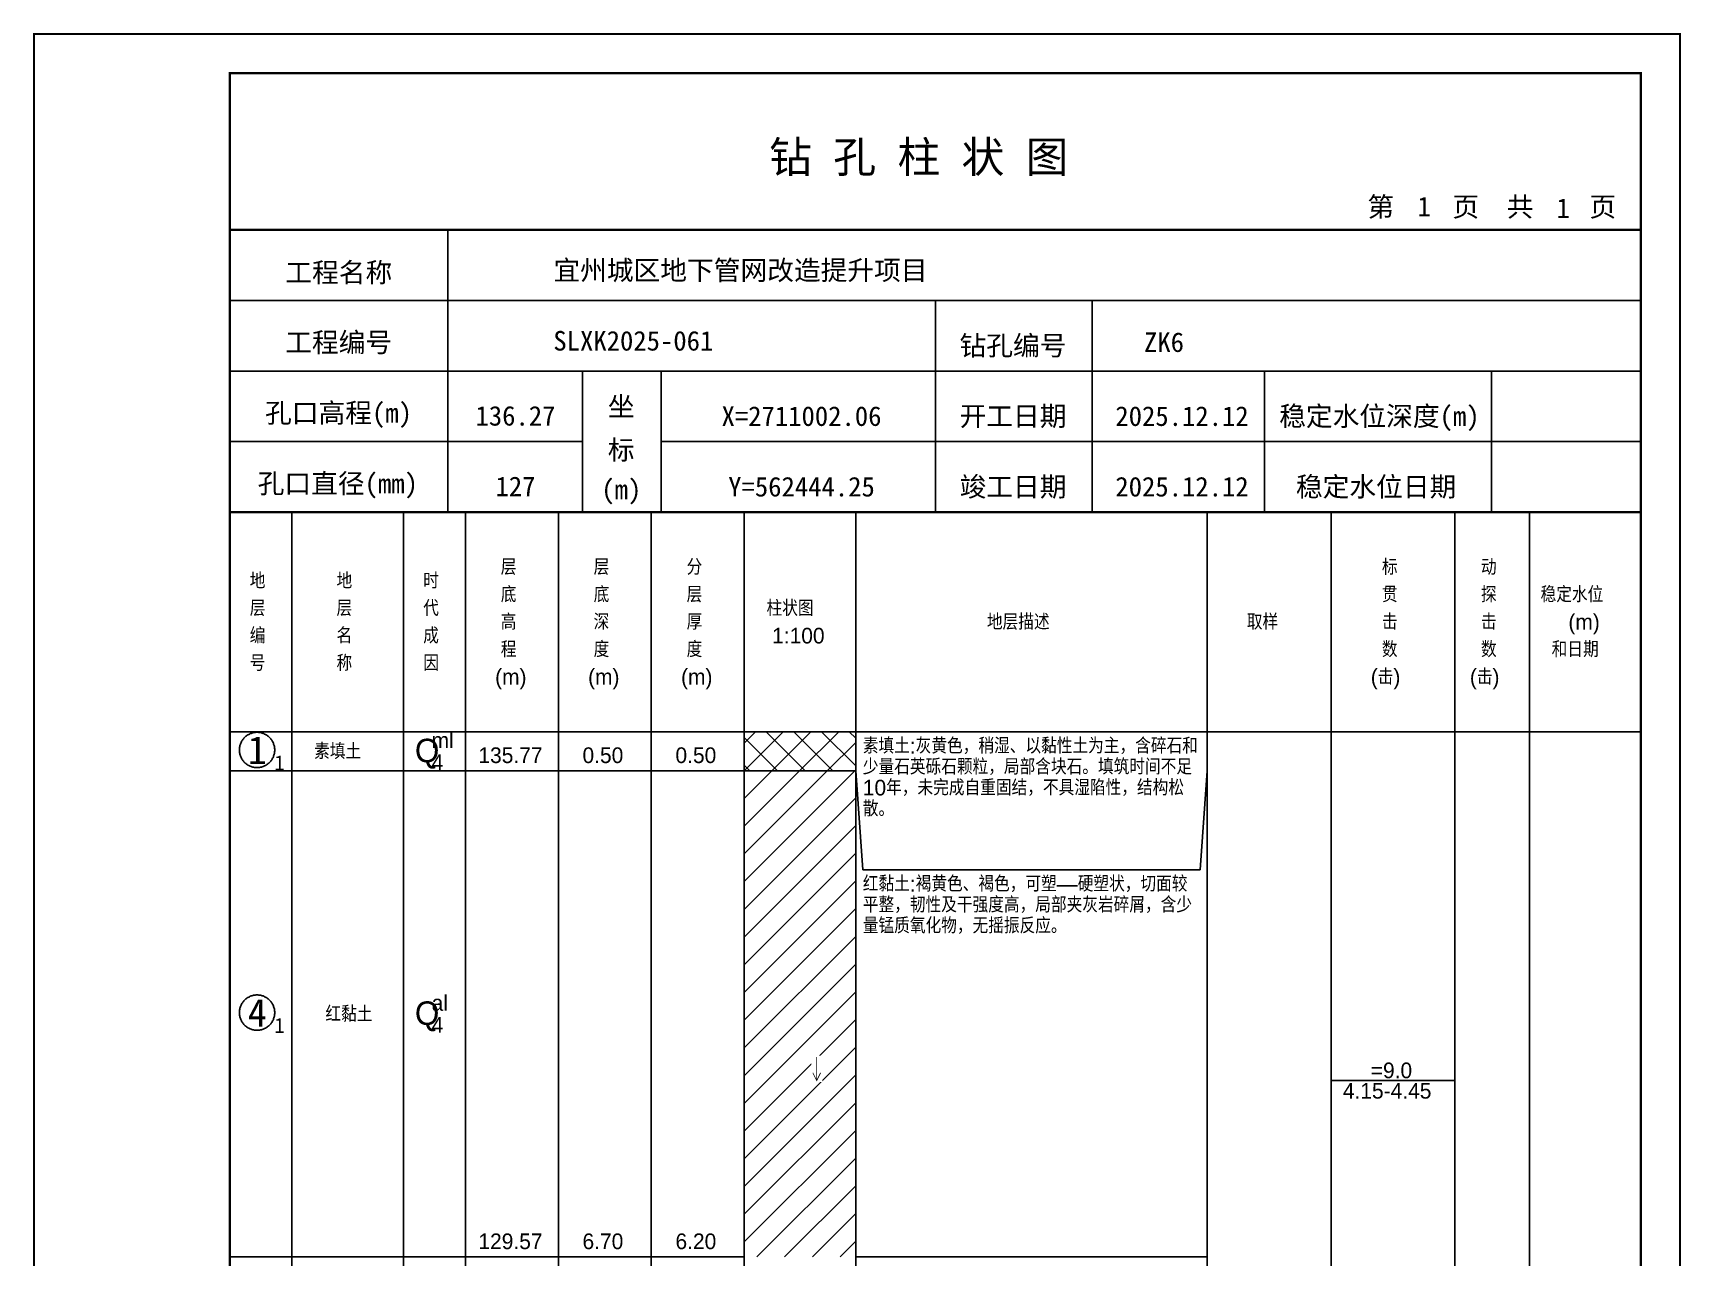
# Model space of a CAD drawing. Header units: millimetres. Extents: x 12489 to 89920, y 4630 to 4927.
# Drawn here: x 39549.3 to 39759.6, y 4770.7 to 4926.8 of the extents above; entities that cross this region are included whole.
import ezdxf
from ezdxf.enums import TextEntityAlignment as Align

# ---------------------------------------------------------------- set-up
doc = ezdxf.new("R2010")
doc.units = ezdxf.units.MM
doc.layers.add('ZZT_TC', color=7, linetype='Continuous')
doc.styles.add('成果图图块', font='', dxfattribs={"height": 2.5})
doc.styles.add('成果图模板', font='')
doc.styles.add('成果图模板标题', font='simhei.ttf')
doc.styles.add('成果图表体', font='Comfont.shx', dxfattribs={"height": 2, "bigfont": 'Hztxt12a.shx'})
doc.styles.get('成果图图块').set_extended_font_data('FangSong_GB2312')
doc.styles.get('成果图模板').set_extended_font_data('FangSong_GB2312')

# ---------------------------------------------------------------- blocks, each defined once
blk = doc.blocks.new('DCBH-1-1-1211', base_point=(0.3, -0.11))
at = {"layer": 'ZZT_TC', "color": 7}
blk.add_polyline3d([(-0.19, 2.31, 0), (-0.3, 2.31, 0), (-0.41, 2.3, 0), (-0.52, 2.29, 0), (-0.63, 2.27, 0), (-0.73, 2.24, 0), (-0.84, 2.21, 0), (-0.95, 2.18, 0), (-1.05, 2.14, 0), (-1.15, 2.09, 0), (-1.25, 2.04, 0), (-1.35, 1.99, 0), (-1.44, 1.93, 0), (-1.53, 1.87, 0), (-1.62, 1.8, 0), (-1.7, 1.73, 0), (-1.78, 1.65, 0), (-1.86, 1.57, 0), (-1.93, 1.49, 0), (-2, 1.4, 0), (-2.06, 1.31, 0), (-2.12, 1.22, 0), (-2.17, 1.12, 0), (-2.22, 1.02, 0), (-2.27, 0.92, 0), (-2.31, 0.82, 0), (-2.34, 0.71, 0), (-2.37, 0.61, 0), (-2.4, 0.5, 0), (-2.41, 0.39, 0), (-2.43, 0.28, 0), (-2.44, 0.17, 0), (-2.44, 0.06, 0), (-2.44, -0.05, 0), (-2.43, -0.16, 0), (-2.41, -0.27, 0), (-2.4, -0.38, 0), (-2.37, -0.49, 0), (-2.34, -0.6, 0), (-2.31, -0.7, 0), (-2.27, -0.8, 0), (-2.22, -0.9, 0), (-2.17, -1, 0), (-2.12, -1.1, 0), (-2.06, -1.19, 0), (-2, -1.28, 0), (-1.93, -1.37, 0), (-1.86, -1.45, 0), (-1.78, -1.53, 0), (-1.7, -1.61, 0), (-1.62, -1.68, 0), (-1.53, -1.75, 0), (-1.44, -1.81, 0), (-1.35, -1.87, 0), (-1.25, -1.93, 0), (-1.15, -1.98, 0), (-1.05, -2.02, 0), (-0.95, -2.06, 0), (-0.84, -2.1, 0), (-0.73, -2.13, 0), (-0.63, -2.15, 0), (-0.52, -2.17, 0), (-0.41, -2.18, 0), (-0.3, -2.19, 0), (-0.19, -2.19, 0), (-0.08, -2.19, 0), (0.03, -2.18, 0), (0.14, -2.17, 0), (0.25, -2.15, 0), (0.36, -2.13, 0), (0.47, -2.1, 0), (0.57, -2.06, 0), (0.67, -2.02, 0), (0.77, -1.98, 0), (0.87, -1.93, 0), (0.97, -1.87, 0), (1.06, -1.81, 0), (1.15, -1.75, 0), (1.24, -1.68, 0), (1.32, -1.61, 0), (1.4, -1.53, 0), (1.48, -1.45, 0), (1.55, -1.37, 0), (1.62, -1.28, 0), (1.68, -1.19, 0), (1.74, -1.1, 0), (1.8, -1, 0), (1.85, -0.9, 0), (1.89, -0.8, 0), (1.93, -0.7, 0), (1.97, -0.6, 0), (2, -0.49, 0), (2.02, -0.38, 0), (2.04, -0.27, 0), (2.05, -0.16, 0), (2.06, -0.05, 0), (2.06, 0.06, 0), (2.06, 0.17, 0), (2.05, 0.28, 0), (2.04, 0.39, 0), (2.02, 0.5, 0), (2, 0.61, 0), (1.97, 0.71, 0), (1.93, 0.82, 0), (1.89, 0.92, 0), (1.85, 1.02, 0), (1.8, 1.12, 0), (1.74, 1.22, 0), (1.68, 1.31, 0), (1.62, 1.4, 0), (1.55, 1.49, 0), (1.48, 1.57, 0), (1.4, 1.65, 0), (1.32, 1.73, 0), (1.24, 1.8, 0), (1.15, 1.87, 0), (1.06, 1.93, 0), (0.97, 1.99, 0), (0.87, 2.04, 0), (0.77, 2.09, 0), (0.67, 2.14, 0), (0.57, 2.18, 0), (0.47, 2.21, 0), (0.36, 2.24, 0), (0.25, 2.27, 0), (0.14, 2.29, 0), (0.03, 2.3, 0), (-0.08, 2.31, 0), (-0.19, 2.31, 0)], dxfattribs=at)
at = {"style": '成果图图块'}
blk.add_text('1', height=3.57, dxfattribs=at).set_placement((-0.16, -1.74), align=Align.CENTER)
blk.add_text('1', height=1.91, dxfattribs=at).set_placement((2.03, -2.53))
blk = doc.blocks.new('DCBH-1-1-1212', base_point=(0.3, -0.11))
at = {"layer": 'ZZT_TC', "color": 7}
blk.add_polyline3d([(-0.19, 2.31, 0), (-0.3, 2.31, 0), (-0.41, 2.3, 0), (-0.52, 2.29, 0), (-0.63, 2.27, 0), (-0.73, 2.24, 0), (-0.84, 2.21, 0), (-0.95, 2.18, 0), (-1.05, 2.14, 0), (-1.15, 2.09, 0), (-1.25, 2.04, 0), (-1.35, 1.99, 0), (-1.44, 1.93, 0), (-1.53, 1.87, 0), (-1.62, 1.8, 0), (-1.7, 1.73, 0), (-1.78, 1.65, 0), (-1.86, 1.57, 0), (-1.93, 1.49, 0), (-2, 1.4, 0), (-2.06, 1.31, 0), (-2.12, 1.22, 0), (-2.17, 1.12, 0), (-2.22, 1.02, 0), (-2.27, 0.92, 0), (-2.31, 0.82, 0), (-2.34, 0.71, 0), (-2.37, 0.61, 0), (-2.4, 0.5, 0), (-2.41, 0.39, 0), (-2.43, 0.28, 0), (-2.44, 0.17, 0), (-2.44, 0.06, 0), (-2.44, -0.05, 0), (-2.43, -0.16, 0), (-2.41, -0.27, 0), (-2.4, -0.38, 0), (-2.37, -0.49, 0), (-2.34, -0.6, 0), (-2.31, -0.7, 0), (-2.27, -0.8, 0), (-2.22, -0.9, 0), (-2.17, -1, 0), (-2.12, -1.1, 0), (-2.06, -1.19, 0), (-2, -1.28, 0), (-1.93, -1.37, 0), (-1.86, -1.45, 0), (-1.78, -1.53, 0), (-1.7, -1.61, 0), (-1.62, -1.68, 0), (-1.53, -1.75, 0), (-1.44, -1.81, 0), (-1.35, -1.87, 0), (-1.25, -1.93, 0), (-1.15, -1.98, 0), (-1.05, -2.02, 0), (-0.95, -2.06, 0), (-0.84, -2.1, 0), (-0.73, -2.13, 0), (-0.63, -2.15, 0), (-0.52, -2.17, 0), (-0.41, -2.18, 0), (-0.3, -2.19, 0), (-0.19, -2.19, 0), (-0.08, -2.19, 0), (0.03, -2.18, 0), (0.14, -2.17, 0), (0.25, -2.15, 0), (0.36, -2.13, 0), (0.47, -2.1, 0), (0.57, -2.06, 0), (0.67, -2.02, 0), (0.77, -1.98, 0), (0.87, -1.93, 0), (0.97, -1.87, 0), (1.06, -1.81, 0), (1.15, -1.75, 0), (1.24, -1.68, 0), (1.32, -1.61, 0), (1.4, -1.53, 0), (1.48, -1.45, 0), (1.55, -1.37, 0), (1.62, -1.28, 0), (1.68, -1.19, 0), (1.74, -1.1, 0), (1.8, -1, 0), (1.85, -0.9, 0), (1.89, -0.8, 0), (1.93, -0.7, 0), (1.97, -0.6, 0), (2, -0.49, 0), (2.02, -0.38, 0), (2.04, -0.27, 0), (2.05, -0.16, 0), (2.06, -0.05, 0), (2.06, 0.06, 0), (2.06, 0.17, 0), (2.05, 0.28, 0), (2.04, 0.39, 0), (2.02, 0.5, 0), (2, 0.61, 0), (1.97, 0.71, 0), (1.93, 0.82, 0), (1.89, 0.92, 0), (1.85, 1.02, 0), (1.8, 1.12, 0), (1.74, 1.22, 0), (1.68, 1.31, 0), (1.62, 1.4, 0), (1.55, 1.49, 0), (1.48, 1.57, 0), (1.4, 1.65, 0), (1.32, 1.73, 0), (1.24, 1.8, 0), (1.15, 1.87, 0), (1.06, 1.93, 0), (0.97, 1.99, 0), (0.87, 2.04, 0), (0.77, 2.09, 0), (0.67, 2.14, 0), (0.57, 2.18, 0), (0.47, 2.21, 0), (0.36, 2.24, 0), (0.25, 2.27, 0), (0.14, 2.29, 0), (0.03, 2.3, 0), (-0.08, 2.31, 0), (-0.19, 2.31, 0)], dxfattribs=at)
at = {"style": '成果图图块'}
blk.add_text('4', height=3.57, dxfattribs=at).set_placement((-0.16, -1.74), align=Align.CENTER)
blk.add_text('1', height=1.91, dxfattribs=at).set_placement((2.03, -2.53))
blk = doc.blocks.new('zztSLbg.dwg', base_point=(0.5, 0))
blk.add_wipeout([(-0.2, -0.2), (1.2, -0.2), (1.2, 3.2), (-0.2, 3.2)])
at = {"color": 7, "const_width": 0.1}
for points in [[(0.5, 3), (0.5, 0)], [(0, 1), (0.5, 0), (1, 1)]]:
    blk.add_lwpolyline(points, dxfattribs=at)
blk = doc.blocks.new('钻孔柱状图路桥昇龙制图梁世成校核莫家里.dwg124', base_point=(25, 236))
for p, q in [((52.82, 236), (52.82, 272)), ((25, 263), (205, 263)), ((115, 236), (115, 263)), ((135, 236), (135, 263)), ((25, 254), (205, 254)), ((70, 236), (70, 254)), ((80, 236), (80, 254)), ((157, 236), (157, 254)), ((185.95, 236), (185.95, 254)), ((25, 245), (70, 245)), ((80, 245), (205, 245))]:
    blk.add_line(p, q)
for points, const_width in [([(0, 0), (210, 0), (210, 297), (0, 297)], 0.25), ([(25, 5), (205, 5), (205, 292), (25, 292)], 0.3)]:
    blk.add_lwpolyline(points, close=True, dxfattribs=dict(const_width=const_width))
at = {"const_width": 0.3}
for points in [[(25, 272), (205, 272)], [(25, 236), (205, 236)]]:
    blk.add_lwpolyline(points, dxfattribs=at)
for s, height, style, p in [('钻 孔 柱 状 图', 4, '成果图模板标题', (93.8, 279.31)), ('第', 2.5, '成果图模板', (170.12, 273.7)), ('页', 2.5, '成果图模板', (180.96, 273.7)), ('共', 2.5, '成果图模板', (187.88, 273.7)), ('页', 2.5, '成果图模板', (198.44, 273.7)), ('工程名称', 2.5, '成果图模板', (32.07, 265.32)), ('宜州城区地下管网改造提升项目', 2.5, '成果图模板', (66.26, 265.61)), ('工程编号', 2.5, '成果图模板', (32.05, 256.41)), ('SLXK2025-061', 2.5, '成果图模板', (66.26, 256.61)), ('钻孔编号', 2.5, '成果图模板', (118.08, 256)), ('ZK6', 2.5, '成果图模板', (141.61, 256.43)), ('孔口高程(m)', 2.5, '成果图模板', (29.48, 247.41)), ('坐', 2.5, '成果图模板', (73.21, 248.24)), ('开工日期', 2.5, '成果图模板', (118.08, 247)), ('稳定水位深度(m)', 2.5, '成果图模板', (158.86, 247)), ('标', 2.5, '成果图模板', (73.21, 242.7)), ('孔口直径(mm)', 2.5, '成果图模板', (28.54, 238.41)), ('(m) ', 2.5, '成果图模板', (72.38, 237.65)), ('竣工日期', 2.5, '成果图模板', (118.08, 238)), ('稳定水位日期', 2.5, '成果图模板', (160.99, 238))]:
    blk.add_text(s, height=height, dxfattribs=dict(style=style)).set_placement(p)
at = {"style": '成果图模板'}
for s, p in [('1', (177.35, 273.74)), ('1', (195.08, 273.53)), ('136.27', (61.43, 247.04)), ('X=2711002.06', (97.92, 247)), ('2025.12.12', (146.46, 247)), ('127', (61.43, 238.04)), ('Y=562444.25', (97.92, 238)), ('2025.12.12', (146.46, 238))]:
    blk.add_text(s, height=2.5, dxfattribs=at).set_placement(p, align=Align.CENTER)

msp = doc.modelspace()

# ---------------------------------------------------------------- hatches: boundary and pattern name
at = {"linetype": 'Continuous'}
h = msp.add_hatch(dxfattribs=at)
h.set_pattern_fill('GKSTT', scale=0.5, style=0, pattern_type=2)
h.set_pattern_definition([(45, (0, 0), (-1.76776695, 1.76776695), []), (135, (0, 0), (-1.76776695, -1.76776695), [])])
h.paths.add_polyline_path([(39640.06, 4832.71), (39654.29, 4832.71), (39654.29, 4837.71), (39640.06, 4837.71)])
h = msp.add_hatch(dxfattribs=at)
h.set_pattern_fill('GKNXT', scale=0.5, style=0, pattern_type=2)
h.set_pattern_definition([(45, (0, 0), (-1.76776695, 1.76776695), [])])
h.paths.add_polyline_path([(39640.06, 4770.71), (39654.29, 4770.71), (39654.29, 4832.71), (39640.06, 4832.71)])

# ---------------------------------------------------------------- linework, layer by layer
at = {"color": 0}
for p, q in [((39574.45, 4837.71), (39582.35, 4837.71)), ((39574.45, 4832.71), (39574.45, 4837.71)), ((39582.35, 4832.71), (39582.35, 4837.71)), ((39574.45, 4832.71), (39582.35, 4832.71)), ((39574.45, 4832.71), (39582.35, 4832.71)), ((39574.45, 4770.71), (39574.45, 4832.71)), ((39582.35, 4770.71), (39582.35, 4832.71)), ((39574.45, 4770.71), (39582.35, 4770.71))]:
    msp.add_line(p, q, dxfattribs=at)
for points in [[(39574.45, 4865.71), (39582.35, 4865.71)], [(39574.45, 4837.71), (39574.45, 4865.71)], [(39582.35, 4837.71), (39582.35, 4865.71)], [(39582.35, 4865.71), (39596.58, 4865.71)], [(39582.35, 4837.71), (39582.35, 4865.71)], [(39596.58, 4837.71), (39596.58, 4865.71)], [(39596.58, 4865.71), (39604.49, 4865.71)], [(39596.58, 4837.71), (39596.58, 4865.71)], [(39604.49, 4837.71), (39604.49, 4865.71)], [(39604.49, 4865.71), (39616.35, 4865.71)], [(39604.49, 4837.71), (39604.49, 4865.71)], [(39616.35, 4837.71), (39616.35, 4865.71)], [(39616.35, 4865.71), (39628.2, 4865.71)], [(39616.35, 4837.71), (39616.35, 4865.71)], [(39628.2, 4837.71), (39628.2, 4865.71)], [(39628.2, 4865.71), (39640.06, 4865.71)], [(39628.2, 4837.71), (39628.2, 4865.71)], [(39640.06, 4837.71), (39640.06, 4865.71)], [(39640.06, 4865.71), (39654.29, 4865.71)], [(39640.06, 4837.71), (39640.06, 4865.71)], [(39654.29, 4837.71), (39654.29, 4865.71)], [(39654.29, 4865.71), (39699.11, 4865.71)], [(39654.29, 4837.71), (39654.29, 4865.71)], [(39699.11, 4837.71), (39699.11, 4865.71)], [(39699.11, 4865.71), (39714.92, 4865.71)], [(39699.11, 4837.71), (39699.11, 4865.71)], [(39714.92, 4837.71), (39714.92, 4865.71)], [(39714.92, 4865.71), (39730.73, 4865.71)], [(39714.92, 4837.71), (39714.92, 4865.71)], [(39730.73, 4837.71), (39730.73, 4865.71)], [(39730.73, 4865.71), (39740.22, 4865.71)], [(39730.73, 4837.71), (39730.73, 4865.71)], [(39740.22, 4837.71), (39740.22, 4865.71)], [(39740.22, 4865.71), (39754.45, 4865.71)], [(39740.22, 4837.71), (39740.22, 4865.71)], [(39754.45, 4837.71), (39754.45, 4865.71)], [(39574.45, 4837.71), (39582.35, 4837.71)], [(39574.45, 4643.71), (39574.45, 4837.71)], [(39574.45, 4837.71), (39582.35, 4837.71)], [(39582.35, 4643.71), (39582.35, 4837.71)], [(39582.35, 4837.71), (39596.58, 4837.71)], [(39582.35, 4643.71), (39582.35, 4837.71)], [(39582.35, 4837.71), (39596.58, 4837.71)], [(39582.35, 4837.71), (39596.58, 4837.71)], [(39582.35, 4832.71), (39582.35, 4837.71)], [(39596.58, 4643.71), (39596.58, 4837.71)], [(39596.58, 4832.71), (39596.58, 4837.71)], [(39596.58, 4837.71), (39604.49, 4837.71)], [(39596.58, 4643.71), (39596.58, 4837.71)], [(39596.58, 4837.71), (39604.49, 4837.71)], [(39596.58, 4837.71), (39604.49, 4837.71)], [(39596.58, 4832.71), (39596.58, 4837.71)], [(39604.49, 4643.71), (39604.49, 4837.71)], [(39604.49, 4832.71), (39604.49, 4837.71)], [(39604.49, 4837.71), (39616.35, 4837.71)], [(39604.49, 4643.71), (39604.49, 4837.71)], [(39604.49, 4837.71), (39616.35, 4837.71)], [(39604.49, 4837.71), (39616.35, 4837.71)], [(39604.49, 4832.71), (39604.49, 4837.71)], [(39616.35, 4643.71), (39616.35, 4837.71)], [(39616.35, 4832.71), (39616.35, 4837.71)], [(39616.35, 4837.71), (39628.2, 4837.71)], [(39616.35, 4643.71), (39616.35, 4837.71)], [(39616.35, 4837.71), (39628.2, 4837.71)], [(39616.35, 4837.71), (39628.2, 4837.71)], [(39616.35, 4832.71), (39616.35, 4837.71)], [(39628.2, 4643.71), (39628.2, 4837.71)], [(39628.2, 4832.71), (39628.2, 4837.71)], [(39628.2, 4837.71), (39640.06, 4837.71)], [(39628.2, 4643.71), (39628.2, 4837.71)], [(39628.2, 4837.71), (39640.06, 4837.71)], [(39628.2, 4837.71), (39640.06, 4837.71)], [(39628.2, 4832.71), (39628.2, 4837.71)], [(39640.06, 4643.71), (39640.06, 4837.71)], [(39640.06, 4832.71), (39640.06, 4837.71)], [(39640.06, 4837.71), (39654.29, 4837.71)], [(39640.06, 4643.71), (39640.06, 4837.71)], [(39640.06, 4837.71), (39654.29, 4837.71)], [(39654.29, 4643.71), (39654.29, 4837.71)], [(39654.29, 4837.71), (39699.11, 4837.71)], [(39654.29, 4643.71), (39654.29, 4837.71)], [(39654.29, 4837.71), (39699.11, 4837.71)], [(39654.29, 4832.71), (39654.29, 4837.71)], [(39699.11, 4643.71), (39699.11, 4837.71)], [(39699.11, 4832.71), (39699.11, 4837.71)], [(39699.11, 4837.71), (39714.92, 4837.71)], [(39699.11, 4643.71), (39699.11, 4837.71)], [(39699.11, 4837.71), (39714.92, 4837.71)], [(39714.92, 4643.71), (39714.92, 4837.71)], [(39714.92, 4837.71), (39730.73, 4837.71)], [(39714.92, 4643.71), (39714.92, 4837.71)], [(39714.92, 4837.71), (39730.73, 4837.71)], [(39730.73, 4643.71), (39730.73, 4837.71)], [(39730.73, 4837.71), (39740.22, 4837.71)], [(39730.73, 4643.71), (39730.73, 4837.71)], [(39730.73, 4837.71), (39740.22, 4837.71)], [(39740.22, 4643.71), (39740.22, 4837.71)], [(39740.22, 4837.71), (39754.45, 4837.71)], [(39740.22, 4643.71), (39740.22, 4837.71)], [(39740.22, 4837.71), (39754.45, 4837.71)], [(39754.45, 4643.71), (39754.45, 4837.71)], [(39582.35, 4832.71), (39596.58, 4832.71)], [(39582.35, 4832.71), (39596.58, 4832.71)], [(39582.35, 4770.71), (39582.35, 4832.71)], [(39596.58, 4770.71), (39596.58, 4832.71)], [(39596.58, 4832.71), (39604.49, 4832.71)], [(39596.58, 4832.71), (39604.49, 4832.71)], [(39596.58, 4770.71), (39596.58, 4832.71)], [(39604.49, 4770.71), (39604.49, 4832.71)], [(39604.49, 4832.71), (39616.35, 4832.71)], [(39604.49, 4832.71), (39616.35, 4832.71)], [(39604.49, 4770.71), (39604.49, 4832.71)], [(39616.35, 4770.71), (39616.35, 4832.71)], [(39616.35, 4832.71), (39628.2, 4832.71)], [(39616.35, 4832.71), (39628.2, 4832.71)], [(39616.35, 4770.71), (39616.35, 4832.71)], [(39628.2, 4770.71), (39628.2, 4832.71)], [(39628.2, 4832.71), (39640.06, 4832.71)], [(39628.2, 4832.71), (39640.06, 4832.71)], [(39628.2, 4770.71), (39628.2, 4832.71)], [(39640.06, 4770.71), (39640.06, 4832.71)], [(39654.29, 4832.71), (39655.19, 4820.11)], [(39654.29, 4770.71), (39654.29, 4832.71)], [(39698.22, 4820.11), (39699.11, 4832.71)], [(39699.11, 4770.71), (39699.11, 4832.71)], [(39655.19, 4820.11), (39698.22, 4820.11)], [(39714.92, 4793.21), (39730.73, 4793.21)], [(39582.35, 4770.71), (39596.58, 4770.71)], [(39596.58, 4770.71), (39604.49, 4770.71)], [(39604.49, 4770.71), (39616.35, 4770.71)], [(39616.35, 4770.71), (39628.2, 4770.71)], [(39628.2, 4770.71), (39640.06, 4770.71)], [(39654.29, 4770.71), (39699.11, 4770.71)]]:
    msp.add_lwpolyline(points, dxfattribs=at)
at = {"color": 7, "flags": 128}
msp.add_lwpolyline([(39640.06, 4832.71), (39654.29, 4832.71)], dxfattribs=at)

# ---------------------------------------------------------------- block references
for name, p in [('DCBH-1-1-1211', (39578.4, 4835.21)), ('DCBH-1-1-1212', (39578.4, 4801.71))]:
    msp.add_blockref(name, p)

# ---------------------------------------------------------------- texts
at = {"color": 0, "style": '成果图表体'}
for s, height, p in [('层', 2, (39609, 4857.71)), ('层', 2, (39620.85, 4857.71)), ('分', 2, (39632.71, 4857.71)), ('标', 2, (39721.41, 4857.71)), ('动', 2, (39734.05, 4857.71)), ('地', 2, (39576.98, 4855.96)), ('地', 2, (39588.05, 4855.96)), ('时', 2, (39599.11, 4855.96)), ('底', 2, (39609, 4854.21)), ('底', 2, (39620.85, 4854.21)), ('层', 2, (39632.71, 4854.21)), ('贯', 2, (39721.41, 4854.21)), ('探', 2, (39734.05, 4854.21)), ('稳定水位', 2, (39741.65, 4854.21)), ('层', 2, (39576.98, 4852.46)), ('层', 2, (39588.05, 4852.46)), ('代', 2, (39599.11, 4852.46)), ('高', 2, (39609, 4850.71)), ('深', 2, (39620.85, 4850.71)), ('厚', 2, (39632.71, 4850.71)), ('柱状图', 2, (39642.91, 4852.46)), ('地层描述', 2, (39671.02, 4850.71)), ('取样', 2, (39704.18, 4850.71)), ('击', 2, (39721.41, 4850.71)), ('击', 2, (39734.05, 4850.71)), ('(m)', 2, (39745.2, 4850.71)), ('编', 2, (39576.98, 4848.96)), ('名', 2, (39588.05, 4848.96)), ('成', 2, (39599.11, 4848.96)), ('1:100', 2, (39643.62, 4848.96)), ('程', 2, (39609, 4847.21)), ('度', 2, (39620.85, 4847.21)), ('度', 2, (39632.71, 4847.21)), ('数', 2, (39721.41, 4847.21)), ('数', 2, (39734.05, 4847.21)), ('和日期', 2, (39743.07, 4847.21)), ('号', 2, (39576.98, 4845.46)), ('称', 2, (39588.05, 4845.46)), ('因', 2, (39599.11, 4845.46)), ('(m)', 2, (39608.28, 4843.71)), ('(m)', 2, (39620.14, 4843.71)), ('(m)', 2, (39632, 4843.71)), ('(击)', 2, (39719.99, 4843.71)), ('(击)', 2, (39732.63, 4843.71)), ('素填土', 2, (39585.2, 4834.21)), ('Q', 3, (39598.05, 4833.81)), ('ml', 2, (39600.18, 4835.61)), ('4', 2, (39600.18, 4832.81)), ('135.77', 2, (39606.15, 4833.71)), ('0.50', 2, (39619.43, 4833.71)), ('0.50', 2, (39631.29, 4833.71)), ('红黏土', 2, (39586.63, 4800.71)), ('Q', 3, (39598.05, 4800.31)), ('al', 2, (39600.18, 4802.11)), ('4', 2, (39600.18, 4799.31)), ('=9.0', 2, (39719.99, 4793.51)), ('4.15-4.45', 2, (39716.43, 4790.91)), ('129.57', 2, (39606.15, 4771.71)), ('6.70', 2, (39619.43, 4771.71)), ('6.20', 2, (39631.29, 4771.71))]:
    msp.add_text(s, height=height, dxfattribs=at).set_placement(p)
at = {"color": 0, "char_height": 2, "width": 43.0292, "attachment_point": 1, "line_spacing_factor": 0.8, "style": '成果图表体'}
for s, insert in [('素填土:灰黄色，稍湿、以黏性土为主，含碎石和少量石英砾石颗粒，局部含块石。填筑时间不足10年，未完成自重固结，不具湿陷性，结构松散。', (39655.19, 4836.91)), ('红黏土:褐黄色、褐色，可塑—硬塑状，切面较平整，韧性及干强度高，局部夹灰岩碎屑，含少量锰质氧化物，无摇振反应。', (39655.19, 4819.31))]:
    msp.add_mtext(s, dxfattribs=dict(at, insert=insert))

# ---------------------------------------------------------------- next in the draw order: block references
msp.add_blockref('zztSLbg.dwg', (39649.31, 4793.21))

# ---------------------------------------------------------------- next in the draw order: block references
msp.add_blockref('钻孔柱状图路桥昇龙制图梁世成校核莫家里.dwg124', (39574.45, 4865.71))

doc.saveas('drawing.dxf')
